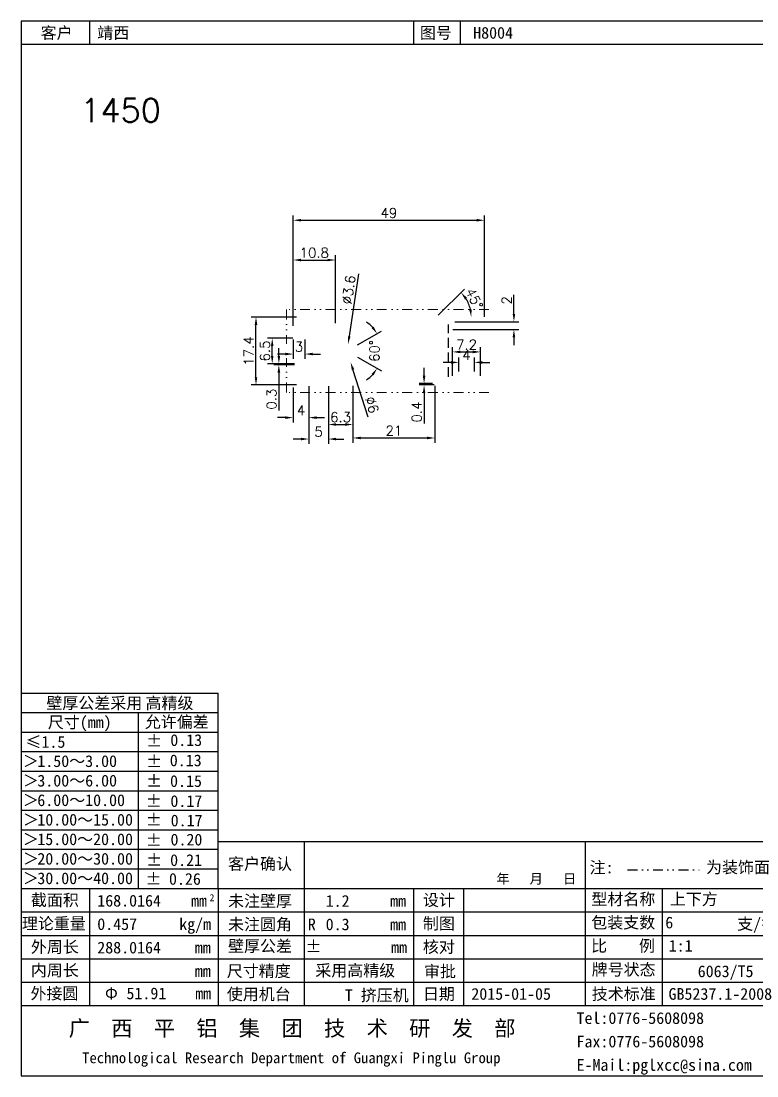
# Model space of a CAD drawing. Header units: millimetres. Extents: x -691 to 1378, y -267 to 296.
# Drawn here: x 20.2 to 208.6, y -266.6 to 3.5 of the extents above; entities that cross this region are included whole.
import ezdxf

# ---------------------------------------------------------------- set-up
doc = ezdxf.new("R2010")
doc.units = ezdxf.units.MM
doc.header["$MEASUREMENT"] = 0
doc.linetypes.add('DASHED', pattern=[0.75, 0.5, -0.25])
doc.linetypes.add('DIVIDEX2', pattern=[63.5, 25.4, -12.7, 0, -12.7, 0, -12.7])
doc.layers.add('DIM', color=1, linetype='Continuous')
doc.layers.add('图层1', color=4, linetype='DIVIDEX2', lineweight=15)
doc.styles.add('LT2.5', font='SimSun.ttf', dxfattribs={"height": 2.5})
doc.styles.add('LT3', font='SimSun.ttf', dxfattribs={"height": 3})
doc.styles.add('LT4', font='SimSun.ttf', dxfattribs={"height": 4})
doc.styles.get("Standard").update_dxf_attribs({"font": 'txt', "bigfont": 'gbcbig.shx'})
doc.dimstyles.new('ISO-25', dxfattribs={"dimtxt": 2.5, "dimasz": 2, "dimexe": 1.25, "dimexo": 0.625, "dimtad": 1, "dimdsep": 46, "dimtxsty": 'Standard', "dimcen": 0, "dimadec": 0, "dimazin": 0, "dimtfac": 1, "dimtofl": 0, "dimtmove": 0, "dimatfit": 3, "dimfxl": 0, "dimarcsym": 0})

# ---------------------------------------------------------------- blocks, each defined once
blk = doc.blocks.new('1')
for p, q in [((195.97, 278.63), (1.97, 278.63)), ((1.97, 278.63), (1.97, 8.51)), ((19.47, 278.63), (19.47, 272.63)), ((102.47, 278.63), (102.47, 272.63)), ((114.43, 278.63), (114.43, 272.63)), ((195.97, 8.51), (195.97, 278.63)), ((195.97, 272.63), (1.97, 272.63)), ((52.47, 68.51), (195.97, 68.51)), ((74.47, 68.51), (74.47, 26.51)), ((146.47, 68.51), (146.47, 26.51)), ((1.97, 56.51), (195.97, 56.51)), ((19.47, 56.51), (19.47, 26.51)), ((52.47, 56.51), (52.47, 26.51)), ((102.47, 56.51), (102.47, 26.51)), ((115.27, 56.51), (115.27, 26.51)), ((166.13, 56.51), (166.13, 26.51)), ((1.97, 50.51), (195.97, 50.51)), ((1.97, 44.51), (195.97, 44.51)), ((1.97, 38.51), (195.97, 38.51)), ((1.97, 32.51), (195.97, 32.51)), ((1.97, 26.51), (195.97, 26.51)), ((1.97, 8.51), (195.97, 8.51))]:
    blk.add_line(p, q)
at = {"ltscale": 0.1}
for p, q in [((1.96, 106.55), (52.47, 106.55)), ((52.47, 56.55), (52.47, 106.55)), ((1.96, 101.55), (52.47, 101.55)), ((31.98, 101.55), (31.98, 56.55)), ((1.96, 96.55), (52.47, 96.55)), ((1.96, 91.55), (52.47, 91.55)), ((1.96, 86.55), (52.47, 86.55)), ((1.97, 86.55), (52.47, 86.55)), ((1.97, 81.55), (52.47, 81.55)), ((1.97, 76.55), (52.47, 76.55)), ((1.97, 71.55), (52.47, 71.55)), ((1.97, 66.55), (52.47, 66.55)), ((1.97, 61.55), (52.47, 61.55))]:
    blk.add_line(p, q, dxfattribs=at)
at = {"linetype": 'DIVIDEX2', "ltscale": 0.1}
blk.add_line((157.27, 61.3), (175.68, 61.3), dxfattribs=at)
for s, height, style, p in [('客户', 3, 'LT3', (6.97, 274.13)), ('图号', 3, 'LT3', (104.1, 274.13)), ('客户确认', 3, 'LT3', (54.97, 61.32)), ('年   月   日', 2.5, 'LT3', (123.69, 57.75)), ('截面积', 3, 'LT3', (4.47, 52.05)), ('mm', 3, 'LT3', (45.47, 51.88)), ('2', 1.8, 'LT3', (50.23, 53.25)), ('未注壁厚', 3, 'LT3', (54.97, 51.82)), ('mm', 3, 'LT3', (96.47, 51.82)), ('设计', 3, 'LT3', (104.87, 52.05)), ('型材名称', 3, 'LT3', (148.02, 52.29)), ('理论重量', 3, 'LT3', (2.17, 46.05)), ('kg/m', 3, 'LT3', (42.47, 45.88)), ('未注圆角', 3, 'LT3', (54.97, 45.82)), ('R', 3, 'LT3', (75.4, 45.82)), ('制图', 3, 'LT3', (104.87, 46.05)), ('包装支数', 3, 'LT3', (148, 46.29)), ('mm', 3, 'LT3', (96.47, 45.82)), ('外周长', 3, 'LT3', (4.47, 40.05)), ('壁厚公差', 3, 'LT3', (54.97, 40.26)), ('核对', 3, 'LT3', (104.87, 40.05)), ('比    例', 3, 'LT3', (147.95, 40.32)), ('mm', 3, 'LT3', (46.47, 39.88)), ('内周长', 3, 'LT3', (4.47, 34.05)), ('mm', 3, 'LT3', (46.47, 33.88)), ('牌号状态', 3, 'LT3', (148.09, 34.26)), ('外接圆 ', 3, 'LT3', (4.37, 28.14)), ('Φ', 3, 'LT3', (23.45, 28.14)), ('mm', 3, 'LT3', (46.56, 28.14)), ('使用机台', 3, 'LT3', (54.65, 27.95)), ('日期', 3, 'LT3', (104.87, 28.01)), ('技术标准', 3, 'LT3', (148.12, 28.01)), ('GB5237.1-2008', 3, 'LT3', (167.78, 28.01)), ('Tel:0776-5608098', 3, 'LT3', (144.22, 21.82)), ('广  西  平  铝  集  团  技  术  研  发  部', 4, 'LT4', (14.15, 18.71)), ('Fax:0776-5608098', 3, 'LT3', (144.22, 15.82)), ('Technological Research Department of Guangxi Pinglu Group', 2.7638, 'LT2.5', (17.59, 11.77)), ('E-Mail:pglxcc@sina.com', 3, 'LT3', (144.22, 9.82))]:
    blk.add_text(s, height=height, dxfattribs=dict(style=style)).set_placement(p)
at = {"ltscale": 0.1, "style": 'LT3'}
for s, p in [('壁厚公差采用', (8.44, 102.49)), ('高精级', (33.83, 102.49)), ('尺寸(mm)', (8.8, 97.57)), ('允许偏差', (33.65, 97.67)), ('≤1.5', (3.1, 92.55)), ('±', (34.03, 92.82)), ('0.13', (40.18, 93)), ('1.50～3.00', (6.12, 87.62)), ('±', (33.98, 87.55)), ('0.13', (40.05, 87.81)), ('3.00～6.00', (6.12, 82.62)), ('±', (33.96, 82.53)), ('0.15', (40.12, 82.52)), ('6.00～10.00', (6.12, 77.62)), ('±', (33.91, 77.4)), ('0.17', (40.21, 77.39)), ('±', (33.94, 72.61)), ('10.00～15.00', (6.12, 72.62)), ('0.17', (40.28, 72.42)), ('15.00～20.00', (6.12, 67.62)), ('±', (33.92, 67.39)), ('0.20', (40.23, 67.53)), ('20.00～30.00', (6.12, 62.62)), ('±', (34, 62.3)), ('0.21', (40.14, 62.27)), ('注:', (147.57, 60.4)), ('为装饰面', (177.39, 60.44)), ('30.00～40.00', (6.12, 57.62)), ('±', (33.86, 57.47)), ('0.26', (39.84, 57.46)), ('支/扎', (185.36, 45.95)), ('±', (74.8, 40.17)), ('mm', (96.71, 39.96)), ('尺寸精度', (54.64, 33.87)), ('采用高精级', (77.32, 34.01)), ('审批', (105.14, 33.78)), ('6063/T5', (175.26, 33.8)), ('T 挤压机', (84.88, 27.67))]:
    blk.add_text(s, height=3, dxfattribs=at).set_placement(p)
for p in [(2.94, 91.22), (2.94, 86.22), (2.94, 81.22), (2.94, 76.22), (2.94, 71.22), (2.94, 66.22), (2.94, 61.22)]:
    blk.add_text('∧', height=3, rotation=270, dxfattribs=at).set_placement(p)
at = {"style": 'LT3', "flags": 12}
for tag, p in [('客户', (21.47, 274.13)), ('图号', (117.75, 274.13)), ('截面积', (21.47, 51.88)), ('未注壁厚', (79.97, 51.82)), ('设计', (117.27, 52.05)), ('型材名称', (168.13, 52.29)), ('理论重量', (21.47, 45.88)), ('未注圆角', (79.97, 45.82)), ('制图', (117.27, 46.05)), ('包装支数', (166.95, 46.29)), ('外周长', (21.47, 39.88)), ('壁厚公差', (79.97, 40.05)), ('核对', (117.27, 40.05)), ('比例', (167.83, 40.32)), ('内周长', (21.47, 33.88)), ('审批', (117.27, 33.86)), ('外接圆D', (28.95, 28.14)), ('使用机台', (74.87, 27.74)), ('日期', (117.27, 28.01))]:
    blk.add_attdef(tag, p, '', height=3, dxfattribs=at)
blk = doc.blocks.new('*D82')
at = {"layer": 'Defpoints', "color": 0, "transparency": 16777216}
for p in [(80.33, -72.27), (91.33, -72.27), (91.33, -89.67)]:
    blk.add_point(p, dxfattribs=at)
at = {"layer": 'DIM', "color": 0, "lineweight": -2, "transparency": 16777216}
for p, q in [((90.7, -72.27), (79.08, -72.27)), ((80.33, -87.67), (80.33, -74.27)), ((90.7, -89.67), (79.08, -89.67))]:
    blk.add_line(p, q, dxfattribs=at)
at = {"layer": 'DIM', "color": 0, "transparency": 16777216}
for points in [[(80, -74.27), (80.67, -74.27), (80.33, -72.27)], [(80, -87.67), (80.67, -87.67), (80.33, -89.67)]]:
    blk.add_solid(points, dxfattribs=at)
at = {"layer": 'DIM', "color": 0, "transparency": 16777216, "insert": (78.46, -80.97), "char_height": 2.5, "attachment_point": 5, "rotation": 90}
blk.add_mtext('17.4', dxfattribs=at)
blk = doc.blocks.new('*D83')
at = {"layer": 'Defpoints', "color": 0, "transparency": 16777216}
for p in [(138.86, -47.48), (138.86, -72.87), (89.86, -75.12)]:
    blk.add_point(p, dxfattribs=at)
at = {"layer": 'DIM', "color": 0, "lineweight": -2, "transparency": 16777216}
for p, q in [((89.86, -74.5), (89.86, -46.23)), ((91.86, -47.48), (136.86, -47.48)), ((138.86, -72.25), (138.86, -46.23))]:
    blk.add_line(p, q, dxfattribs=at)
at = {"layer": 'DIM', "color": 0, "transparency": 16777216}
for points in [[(91.86, -47.15), (91.86, -47.81), (89.86, -47.48)], [(136.86, -47.15), (136.86, -47.81), (138.86, -47.48)]]:
    blk.add_solid(points, dxfattribs=at)
at = {"layer": 'DIM', "color": 0, "transparency": 16777216, "insert": (114.36, -45.61), "char_height": 2.5, "attachment_point": 5}
blk.add_mtext('49', dxfattribs=at)
blk = doc.blocks.new('*D84')
at = {"layer": 'Defpoints', "color": 0, "transparency": 16777216}
for p in [(100.66, -57.67), (89.86, -74.5), (100.66, -74.5)]:
    blk.add_point(p, dxfattribs=at)
at = {"layer": 'DIM', "color": 0, "lineweight": -2, "transparency": 16777216}
for p, q in [((89.86, -73.87), (89.86, -56.42)), ((100.66, -73.87), (100.66, -56.42)), ((91.86, -57.67), (98.66, -57.67))]:
    blk.add_line(p, q, dxfattribs=at)
at = {"layer": 'DIM', "color": 0, "transparency": 16777216}
for points in [[(91.86, -57.34), (91.86, -58), (89.86, -57.67)], [(98.66, -57.34), (98.66, -58), (100.66, -57.67)]]:
    blk.add_solid(points, dxfattribs=at)
at = {"layer": 'DIM', "color": 0, "transparency": 16777216, "insert": (95.26, -55.8), "char_height": 2.5, "attachment_point": 5}
blk.add_mtext('10.8', dxfattribs=at)
blk = doc.blocks.new('*D85')
at = {"layer": 'Defpoints', "color": 0, "transparency": 16777216}
for p in [(84.49, -77.72), (90.36, -77.72), (90.36, -84.22)]:
    blk.add_point(p, dxfattribs=at)
at = {"layer": 'DIM', "color": 0, "lineweight": -2, "transparency": 16777216}
for p, q in [((89.73, -77.72), (83.24, -77.72)), ((84.49, -82.22), (84.49, -79.72)), ((89.73, -84.22), (83.24, -84.22))]:
    blk.add_line(p, q, dxfattribs=at)
at = {"layer": 'DIM', "color": 0, "transparency": 16777216}
for points in [[(84.16, -79.72), (84.82, -79.72), (84.49, -77.72)], [(84.16, -82.22), (84.82, -82.22), (84.49, -84.22)]]:
    blk.add_solid(points, dxfattribs=at)
at = {"layer": 'DIM', "color": 0, "transparency": 16777216, "insert": (82.62, -80.97), "char_height": 2.5, "attachment_point": 5, "rotation": 90}
blk.add_mtext('6.5', dxfattribs=at)
blk = doc.blocks.new('*D86')
at = {"layer": 'Defpoints', "color": 0, "transparency": 16777216}
for p in [(89.86, -89.67), (93.86, -89.37), (93.86, -98.03)]:
    blk.add_point(p, dxfattribs=at)
at = {"layer": 'DIM', "color": 0, "lineweight": -2, "transparency": 16777216}
for p, q in [((89.86, -90.3), (89.86, -99.28)), ((93.86, -90), (93.86, -99.28)), ((87.86, -98.03), (85.86, -98.03)), ((95.86, -98.03), (97.86, -98.03))]:
    blk.add_line(p, q, dxfattribs=at)
at = {"layer": 'DIM', "color": 0, "transparency": 16777216}
for points in [[(87.86, -97.7), (87.86, -98.36), (89.86, -98.03)], [(95.86, -97.7), (95.86, -98.36), (93.86, -98.03)]]:
    blk.add_solid(points, dxfattribs=at)
at = {"layer": 'DIM', "color": 0, "transparency": 16777216, "insert": (91.86, -96.16), "char_height": 2.5, "attachment_point": 5}
blk.add_mtext('4', dxfattribs=at)
blk = doc.blocks.new('*D87')
at = {"layer": 'Defpoints', "color": 0, "transparency": 16777216}
for p in [(93.86, -89.37), (98.86, -89.37), (98.86, -103.51)]:
    blk.add_point(p, dxfattribs=at)
at = {"layer": 'DIM', "color": 0, "lineweight": -2, "transparency": 16777216}
for p, q in [((93.86, -90), (93.86, -104.76)), ((98.86, -90), (98.86, -104.76)), ((91.86, -103.51), (89.86, -103.51)), ((100.86, -103.51), (102.86, -103.51))]:
    blk.add_line(p, q, dxfattribs=at)
at = {"layer": 'DIM', "color": 0, "transparency": 16777216}
for points in [[(91.86, -103.18), (91.86, -103.85), (93.86, -103.51)], [(100.86, -103.18), (100.86, -103.85), (98.86, -103.51)]]:
    blk.add_solid(points, dxfattribs=at)
at = {"layer": 'DIM', "color": 0, "transparency": 16777216, "insert": (96.36, -101.64), "char_height": 2.5, "attachment_point": 5}
blk.add_mtext('5', dxfattribs=at)
blk = doc.blocks.new('*D88')
at = {"layer": 'Defpoints', "color": 0, "transparency": 16777216}
for p in [(98.86, -89.37), (105.16, -89.27), (105.16, -99.79)]:
    blk.add_point(p, dxfattribs=at)
at = {"layer": 'DIM', "color": 0, "lineweight": -2, "transparency": 16777216}
for p, q in [((98.86, -90), (98.86, -101.04)), ((105.16, -89.9), (105.16, -101.04)), ((100.86, -99.79), (103.16, -99.79))]:
    blk.add_line(p, q, dxfattribs=at)
at = {"layer": 'DIM', "color": 0, "transparency": 16777216}
for points in [[(100.86, -99.46), (100.86, -100.13), (98.86, -99.79)], [(103.16, -99.46), (103.16, -100.13), (105.16, -99.79)]]:
    blk.add_solid(points, dxfattribs=at)
at = {"layer": 'DIM', "color": 0, "transparency": 16777216, "insert": (102.01, -97.92), "char_height": 2.5, "attachment_point": 5}
blk.add_mtext('6.3', dxfattribs=at)
blk = doc.blocks.new('*D89')
at = {"layer": 'Defpoints', "color": 0, "transparency": 16777216}
for p in [(105.16, -89.27), (126.16, -89.27), (126.16, -103.24)]:
    blk.add_point(p, dxfattribs=at)
at = {"layer": 'DIM', "color": 0, "lineweight": -2, "transparency": 16777216}
for p, q in [((105.16, -89.9), (105.16, -104.49)), ((126.16, -89.9), (126.16, -104.49)), ((107.16, -103.24), (124.16, -103.24))]:
    blk.add_line(p, q, dxfattribs=at)
at = {"layer": 'DIM', "color": 0, "transparency": 16777216}
for points in [[(107.16, -102.9), (107.16, -103.57), (105.16, -103.24)], [(124.16, -102.9), (124.16, -103.57), (126.16, -103.24)]]:
    blk.add_solid(points, dxfattribs=at)
at = {"layer": 'DIM', "color": 0, "transparency": 16777216, "insert": (115.66, -101.36), "char_height": 2.5, "attachment_point": 5}
blk.add_mtext('21', dxfattribs=at)
blk = doc.blocks.new('*D90')
at = {"layer": 'Defpoints', "color": 0, "transparency": 16777216}
for p in [(123.38, -89.67), (126.16, -89.27), (126.56, -89.67)]:
    blk.add_point(p, dxfattribs=at)
at = {"layer": 'DIM', "color": 0, "lineweight": -2, "transparency": 16777216}
for p, q in [((123.38, -87.27), (123.38, -85.27)), ((125.53, -89.27), (122.13, -89.27)), ((125.93, -89.67), (122.13, -89.67)), ((123.38, -91.67), (123.38, -99.51))]:
    blk.add_line(p, q, dxfattribs=at)
at = {"layer": 'DIM', "color": 0, "transparency": 16777216}
for points in [[(123.05, -87.27), (123.71, -87.27), (123.38, -89.27)], [(123.05, -91.67), (123.71, -91.67), (123.38, -89.67)]]:
    blk.add_solid(points, dxfattribs=at)
at = {"layer": 'DIM', "color": 0, "transparency": 16777216, "insert": (121.5, -96.59), "char_height": 2.5, "attachment_point": 5, "rotation": 90}
blk.add_mtext('0.4', dxfattribs=at)
blk = doc.blocks.new('*D91')
at = {"layer": 'Defpoints', "color": 0, "transparency": 16777216}
for p in [(135.16, -69.97), (126.16, -72.67), (126.56, -72.27), (126.56, -72.27), (138.56, -72.27)]:
    blk.add_point(p, dxfattribs=at)
at = {"layer": 'DIM', "color": 0, "lineweight": -2, "transparency": 16777216}
blk.add_line((127, -71.83), (133.73, -65.09), dxfattribs=at)
blk.add_arc((126.56, -72.27), 8.9, 12.8986, 32.1014, dxfattribs=at)
at = {"layer": 'DIM', "color": 0, "transparency": 16777216}
for points in [[(133.84, -67.75), (134.36, -67.33), (132.85, -65.98)], [(135.57, -70.25), (134.9, -70.32), (135.46, -72.27)]]:
    blk.add_solid(points, dxfattribs=at)
at = {"layer": 'DIM', "color": 0, "transparency": 16777216, "insert": (136.24, -67.55), "char_height": 2.5, "attachment_point": 5, "rotation": 296.0063}
blk.add_mtext('45°', dxfattribs=at)
blk = doc.blocks.new('*D92')
at = {"layer": 'Defpoints', "color": 0, "transparency": 16777216}
for p in [(137.86, -81.2), (130.66, -87.97), (137.86, -87.97)]:
    blk.add_point(p, dxfattribs=at)
at = {"layer": 'DIM', "color": 0, "lineweight": -2, "transparency": 16777216}
for p, q in [((130.66, -87.35), (130.66, -79.95)), ((137.86, -87.35), (137.86, -79.95)), ((132.66, -81.2), (135.86, -81.2))]:
    blk.add_line(p, q, dxfattribs=at)
at = {"layer": 'DIM', "color": 0, "transparency": 16777216}
for points in [[(132.66, -80.87), (132.66, -81.54), (130.66, -81.2)], [(135.86, -80.87), (135.86, -81.54), (137.86, -81.2)]]:
    blk.add_solid(points, dxfattribs=at)
at = {"layer": 'DIM', "color": 0, "transparency": 16777216, "insert": (134.26, -79.33), "char_height": 2.5, "attachment_point": 5}
blk.add_mtext('7.2', dxfattribs=at)
blk = doc.blocks.new('*D93')
at = {"layer": 'Defpoints', "color": 0, "transparency": 16777216}
for p in [(136.26, -83.89), (132.26, -86.87), (136.26, -86.87)]:
    blk.add_point(p, dxfattribs=at)
at = {"layer": 'DIM', "color": 0, "lineweight": -2, "transparency": 16777216}
for p, q in [((132.26, -86.25), (132.26, -82.64)), ((136.26, -86.25), (136.26, -82.64)), ((130.26, -83.89), (128.26, -83.89)), ((138.26, -83.89), (140.26, -83.89))]:
    blk.add_line(p, q, dxfattribs=at)
at = {"layer": 'DIM', "color": 0, "transparency": 16777216}
for points in [[(130.26, -83.55), (130.26, -84.22), (132.26, -83.89)], [(138.26, -83.55), (138.26, -84.22), (136.26, -83.89)]]:
    blk.add_solid(points, dxfattribs=at)
at = {"layer": 'DIM', "color": 0, "transparency": 16777216, "insert": (134.26, -82.01), "char_height": 2.5, "attachment_point": 5}
blk.add_mtext('4', dxfattribs=at)
blk = doc.blocks.new('*D117')
at = {"layer": 'Defpoints', "color": 0, "transparency": 16777216}
for p in [(89.86, -77.37), (92.86, -77.37), (89.86, -81.75)]:
    blk.add_point(p, dxfattribs=at)
at = {"layer": 'DIM', "color": 0, "lineweight": -2, "transparency": 16777216}
for p, q in [((89.86, -78), (89.86, -83)), ((92.86, -78), (92.86, -83)), ((87.86, -81.75), (85.86, -81.75)), ((94.86, -81.75), (96.86, -81.75))]:
    blk.add_line(p, q, dxfattribs=at)
at = {"layer": 'DIM', "color": 0, "transparency": 16777216}
for points in [[(87.86, -81.41), (87.86, -82.08), (89.86, -81.75)], [(94.86, -81.41), (94.86, -82.08), (92.86, -81.75)]]:
    blk.add_solid(points, dxfattribs=at)
at = {"layer": 'DIM', "color": 0, "transparency": 16777216, "insert": (91.36, -79.87), "char_height": 2.5, "attachment_point": 5}
blk.add_mtext('3', dxfattribs=at)
blk = doc.blocks.new('*D118')
at = {"layer": 'Defpoints', "color": 0, "transparency": 16777216}
for p in [(86.19, -84.52), (90.86, -84.22), (90.86, -84.52)]:
    blk.add_point(p, dxfattribs=at)
at = {"layer": 'DIM', "color": 0, "lineweight": -2, "transparency": 16777216}
for p, q in [((86.19, -82.22), (86.19, -80.22)), ((90.23, -84.22), (84.94, -84.22)), ((90.23, -84.52), (84.94, -84.52)), ((86.19, -86.52), (86.19, -96.23))]:
    blk.add_line(p, q, dxfattribs=at)
at = {"layer": 'DIM', "color": 0, "transparency": 16777216}
for points in [[(85.86, -82.22), (86.53, -82.22), (86.19, -84.22)], [(85.86, -86.52), (86.53, -86.52), (86.19, -84.52)]]:
    blk.add_solid(points, dxfattribs=at)
at = {"layer": 'DIM', "color": 0, "transparency": 16777216, "insert": (84.32, -93.31), "char_height": 2.5, "attachment_point": 5, "rotation": 90}
blk.add_mtext('0.3', dxfattribs=at)
blk = doc.blocks.new('*D163')
at = {"layer": 'Defpoints', "color": 0, "transparency": 16777216}
for p in [(130.16, -75.47), (130.66, -73.47), (146.39, -73.47)]:
    blk.add_point(p, dxfattribs=at)
at = {"layer": 'DIM', "color": 0, "lineweight": -2, "transparency": 16777216}
for p, q in [((146.39, -71.47), (146.39, -66.56)), ((130.78, -75.47), (147.64, -75.47)), ((131.28, -73.47), (147.64, -73.47)), ((146.39, -77.47), (146.39, -79.47))]:
    blk.add_line(p, q, dxfattribs=at)
at = {"layer": 'DIM', "color": 0, "transparency": 16777216}
for points in [[(146.06, -71.47), (146.73, -71.47), (146.39, -73.47)], [(146.06, -77.47), (146.73, -77.47), (146.39, -75.47)]]:
    blk.add_solid(points, dxfattribs=at)
at = {"layer": 'DIM', "color": 0, "transparency": 16777216, "insert": (144.52, -68.01), "char_height": 2.5, "attachment_point": 5, "rotation": 90}
blk.add_mtext('2', dxfattribs=at)
blk = doc.blocks.new('*D215')
at = {"layer": 'Defpoints', "color": 0, "transparency": 16777216}
for p in [(103.92, -79.19), (103.39, -82.75)]:
    blk.add_point(p, dxfattribs=at)
at = {"layer": 'DIM', "color": 0, "lineweight": -2, "transparency": 16777216}
blk.add_line((106.55, -61.23), (104.21, -77.21), dxfattribs=at)
at = {"layer": 'DIM', "color": 0, "transparency": 16777216}
blk.add_solid([(103.88, -77.16), (104.54, -77.26), (103.92, -79.19)], dxfattribs=at)
at = {"layer": 'DIM', "color": 0, "transparency": 16777216, "insert": (104.06, -65.29), "char_height": 2.5, "attachment_point": 5, "rotation": 81.6675}
blk.add_mtext('∅3.6', dxfattribs=at)
blk = doc.blocks.new('*D216')
at = {"layer": 'Defpoints', "color": 0, "transparency": 16777216}
for p in [(102.75, -78.11), (104.57, -83.83)]:
    blk.add_point(p, dxfattribs=at)
at = {"layer": 'DIM', "color": 0, "lineweight": -2, "transparency": 16777216}
blk.add_line((109.04, -97.89), (105.17, -85.74), dxfattribs=at)
at = {"layer": 'DIM', "color": 0, "transparency": 16777216}
blk.add_solid([(105.49, -85.64), (104.85, -85.84), (104.57, -83.83)], dxfattribs=at)
at = {"layer": 'DIM', "color": 0, "transparency": 16777216, "insert": (110.01, -94.74), "char_height": 2.5, "attachment_point": 5, "rotation": 287.6618}
blk.add_mtext('∅6', dxfattribs=at)
blk = doc.blocks.new('*D217')
at = {"layer": 'Defpoints', "color": 0, "transparency": 16777216}
for p in [(105.6, -79.85), (105.78, -79.75), (105.6, -82.09), (105.78, -82.2), (112.43, -82.52)]:
    blk.add_point(p, dxfattribs=at)
at = {"layer": 'DIM', "color": 0, "lineweight": -2, "transparency": 16777216}
for p, q in [((106.32, -79.43), (112.45, -75.89)), ((106.32, -82.51), (112.45, -86.05))]:
    blk.add_line(p, q, dxfattribs=at)
for start, end in [(42.8889, 55.7778), (304.2222, 317.1111)]:
    blk.add_arc((103.66, -80.97), 8.91, start, end, dxfattribs=at)
at = {"layer": 'DIM', "color": 0, "transparency": 16777216}
for points in [[(110.45, -74.71), (109.92, -75.11), (111.37, -76.52)], [(109.92, -86.84), (110.45, -87.23), (111.37, -85.43)]]:
    blk.add_solid(points, dxfattribs=at)
at = {"layer": 'DIM', "color": 0, "transparency": 16777216, "insert": (110.69, -80.97), "char_height": 2.5, "attachment_point": 5, "rotation": 90}
blk.add_mtext('60°', dxfattribs=at)

msp = doc.modelspace()

# ---------------------------------------------------------------- linework, layer by layer
at = {"layer": 'DIM', "linetype": 'DASHED', "ltscale": 5}
msp.add_line((129.656, -87.622), (129.656, -74.222), dxfattribs=at)
at = {"layer": '图层1', "ltscale": 0.1}
for p, q in [((139.997, -70.367), (88.173, -70.367)), ((88.173, -70.367), (88.173, -79.15)), ((88.173, -91.577), (88.173, -82.794)), ((139.997, -91.577), (88.173, -91.577))]:
    msp.add_line(p, q, dxfattribs=at)

# ---------------------------------------------------------------- block references
ref = msp.add_blockref('1', (18.207, -275.117))
ref.add_attrib('客户', '靖西', (39.676, -0.983), dxfattribs={"height": 3, "style": 'LT3'})
ref.add_attrib('图号', 'H8004', (135.96, -0.983), dxfattribs={"height": 3, "style": 'LT3'})
ref.add_attrib('截面积', '168.0164', (39.676, -223.236), dxfattribs={"height": 3, "style": 'LT3'})
ref.add_attrib('理论重量', '0.457', (39.676, -229.236), dxfattribs={"height": 3, "style": 'LT3'})
ref.add_attrib('外周长', '288.0164', (39.676, -235.236), dxfattribs={"height": 3, "style": 'LT3'})
ref.add_attrib('未注壁厚', '1.2', (98.176, -223.293), dxfattribs={"height": 3, "style": 'LT3'})
ref.add_attrib('未注圆角', '0.3', (98.176, -229.293), dxfattribs={"height": 3, "style": 'LT3'})
ref.add_attrib('外接圆D', '51.91', (47.16, -246.973), dxfattribs={"height": 3, "style": 'LT3'})
ref.add_attrib('日期', '2015-01-05', (135.476, -247.104), dxfattribs={"height": 3, "style": 'LT3'})
ref.add_attrib('比例', '1:1', (186.034, -234.797), dxfattribs={"height": 3, "style": 'LT3'})
ref.add_attrib('型材名称', '上下方', (186.336, -222.826), dxfattribs={"height": 3, "style": 'LT3'})
ref.add_attrib('包装支数', '6', (185.152, -228.826), dxfattribs={"height": 3, "style": 'LT3'})

# ---------------------------------------------------------------- texts
at = {"layer": 'DIM', "insert": (35.37, -16.331), "char_height": 6, "width": 959.26044, "attachment_point": 1}
msp.add_mtext('1450', dxfattribs=at)

# ---------------------------------------------------------------- dimensions: what is measured, and where the dimension line sits
at = {"layer": 'DIM'}
for base, p1, p2, picture, middle in [((138.856, -47.481), (89.856, -75.122), (138.856, -72.872), '*D83', (114.356, -45.606)), ((100.656, -57.671), (89.856, -74.497), (100.656, -74.497), '*D84', (95.256, -55.796)), ((89.856, -81.747), (92.856, -77.372), (89.856, -77.372), '*D117', (91.356, -79.872)), ((137.856, -81.204), (130.656, -87.972), (137.856, -87.972), '*D92', (134.256, -79.329)), ((136.256, -83.886), (132.256, -86.872), (136.256, -86.872), '*D93', (134.256, -82.011)), ((93.856, -98.031), (89.856, -89.672), (93.856, -89.372), '*D86', (91.856, -96.156)), ((98.856, -103.512), (93.856, -89.372), (98.856, -89.372), '*D87', (96.356, -101.637)), ((105.156, -99.794), (98.856, -89.372), (105.156, -89.272), '*D88', (102.006, -97.919))]:
    dim = msp.add_linear_dim(base=base, p1=p1, p2=p2, dimstyle='ISO-25', override={"dimfxl": 1.25}, dxfattribs=at)
    dim.commit()
    dim.dimension.update_dxf_attribs({"geometry": picture, "text_midpoint": middle})
for p1, p2, picture, middle in [((103.395, -82.753), (103.916, -79.191), '*D215', (105.913, -65.561)), ((102.745, -78.113), (104.566, -83.83), '*D216', (108.22, -95.306))]:
    dim = msp.add_diameter_dim_2p(p1=p1, p2=p2, dimstyle='ISO-25', override={"dimfxl": 1.25}, dxfattribs=at)
    dim.commit()
    dim.dimension.update_dxf_attribs({"geometry": picture, "text_midpoint": middle, "dimtype": 163})
dim = msp.add_angular_dim_2l(base=(135.155, -69.968), line1=((126.556, -72.272), (138.556, -72.272)), line2=((126.156, -72.672), (126.556, -72.272)), dimstyle='ISO-25', override={"dimfxl": 1.25}, dxfattribs=at)
dim.commit()
dim.dimension.update_dxf_attribs({"geometry": '*D91', "text_midpoint": (134.557, -68.368), "dimtype": 162})
for base, p1, p2, picture, middle in [((146.394, -73.472), (130.156, -75.472), (130.656, -73.472), '*D163', (144.519, -68.014)), ((80.333, -72.272), (91.329, -89.672), (91.329, -72.272), '*D82', (78.458, -80.972)), ((84.491, -77.722), (90.356, -84.222), (90.356, -77.722), '*D85', (82.616, -80.972)), ((123.379, -89.672), (126.156, -89.272), (126.556, -89.672), '*D90', (121.504, -96.589))]:
    dim = msp.add_linear_dim(base=base, p1=p1, p2=p2, angle=90, dimstyle='ISO-25', override={"dimfxl": 1.25}, dxfattribs=at)
    dim.commit()
    dim.dimension.update_dxf_attribs({"geometry": picture, "text_midpoint": middle})
dim = msp.add_angular_dim_2l(base=(112.43, -82.519), line1=((105.6, -82.094), (105.777, -82.197)), line2=((105.6, -79.849), (105.777, -79.747)), dimstyle='ISO-25', override={"dimfxl": 1.25}, dxfattribs=at)
dim.commit()
dim.dimension.update_dxf_attribs({"geometry": '*D217', "text_midpoint": (110.69, -80.972)})
dim = msp.add_linear_dim(base=(86.192, -84.522), p1=(90.856, -84.222), p2=(90.856, -84.522), angle=90, dimstyle='ISO-25', override={"dimfxl": 1.25}, dxfattribs=at)
dim.commit()
dim.dimension.update_dxf_attribs({"geometry": '*D118', "text_midpoint": (86.192, -93.314), "dimtype": 160})
dim = msp.add_linear_dim(base=(126.156, -103.237), p1=(105.156, -89.272), p2=(126.156, -89.272), dimstyle='ISO-25', override={"dimfxl": 1.25}, dxfattribs=at)
dim.commit()
dim.dimension.update_dxf_attribs({"geometry": '*D89', "text_midpoint": (115.656, -103.237), "dimtype": 160})

doc.saveas('drawing.dxf')
